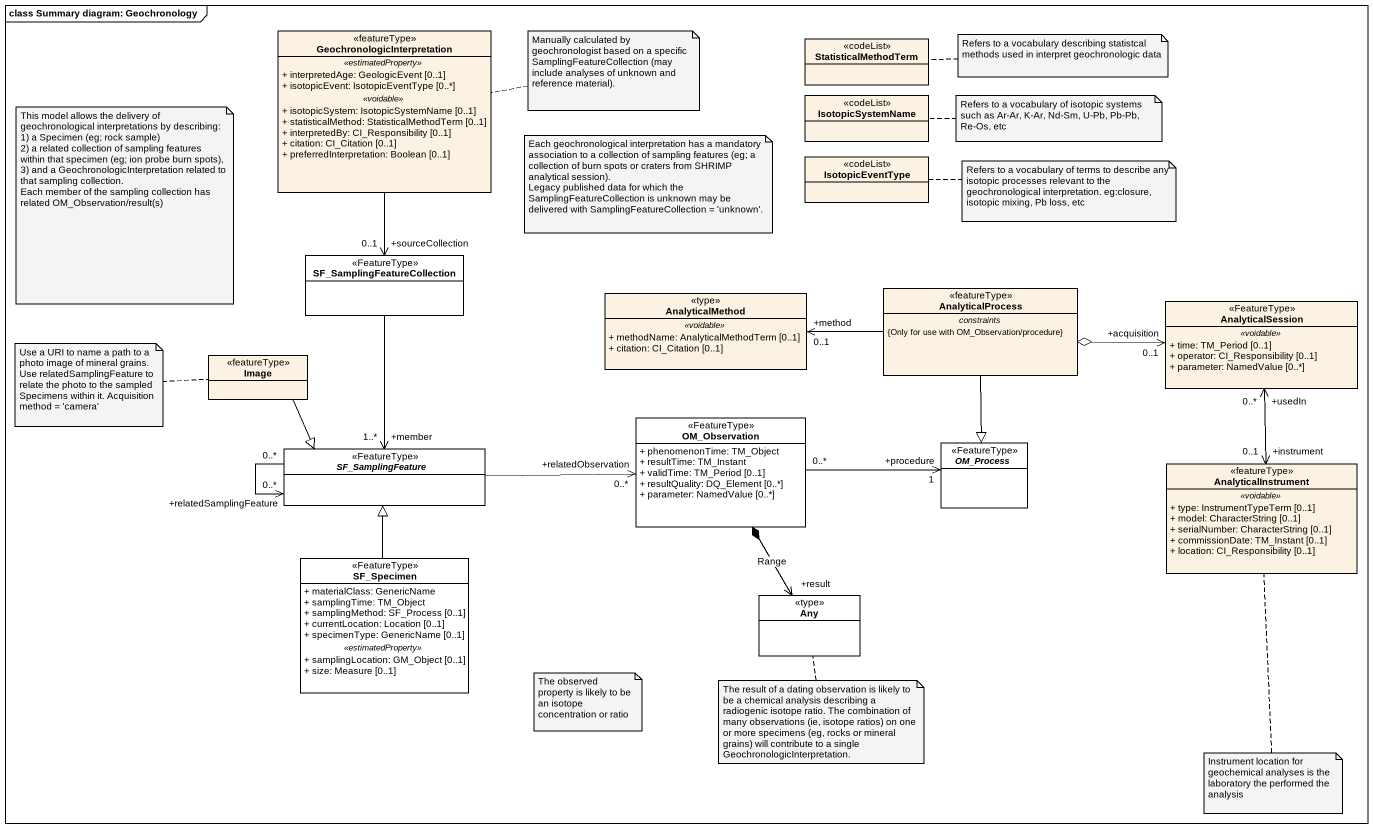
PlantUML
@startuml
mainframe class Summary diagram: Geochronology
hide circle
hide empty members
skinparam classAttributeIconSize 0
class GeochronologicInterpretation <<featureType>> #FCF2E3 {
  .. <<estimatedProperty>> ..
  + interpretedAge: GeologicEvent [0..1]
  + isotopicEvent: IsotopicEventType [0..*]
  .. <<voidable>> ..
  + isotopicSystem: IsotopicSystemName [0..1]
  + statisticalMethod: StatisticalMethodTerm [0..1]
  + interpretedBy: CI_Responsibility [0..1]
  + citation: CI_Citation [0..1]
  + preferredInterpretation: Boolean [0..1]
}
class StatisticalMethodTerm <<codeList>> #FCF2E3
class IsotopicSystemName <<codeList>> #FCF2E3
class IsotopicEventType <<codeList>> #FCF2E3
class SF_SamplingFeatureCollection <<FeatureType>> #FFFFFF
class AnalyticalMethod <<type>> #FCF2E3 {
  .. <<voidable>> ..
  + methodName: AnalyticalMethodTerm [0..1]
  + citation: CI_Citation [0..1]
}
class AnalyticalProcess <<featureType>> #FCF2E3 {
  -- constraints --
  {Only for use with OM_Observation/procedure}
}
class AnalyticalSession <<FeatureType>> #FCF2E3 {
  .. <<voidable>> ..
  + time: TM_Period [0..1]
  + operator: CI_Responsibility [0..1]
  + parameter: NamedValue [0..*]
}
class Image <<featureType>> #FCF2E3
abstract class SF_SamplingFeature <<FeatureType>> #FFFFFF
class OM_Observation <<FeatureType>> #FFFFFF {
  + phenomenonTime: TM_Object
  + resultTime: TM_Instant
  + validTime: TM_Period [0..1]
  + resultQuality: DQ_Element [0..*]
  + parameter: NamedValue [0..*]
}
abstract class OM_Process <<FeatureType>> #FFFFFF
class AnalyticalInstrument <<featureType>> #FCF2E3 {
  .. <<voidable>> ..
  + type: InstrumentTypeTerm [0..1]
  + model: CharacterString [0..1]
  + serialNumber: CharacterString [0..1]
  + commissionDate: TM_Instant [0..1]
  + location: CI_Responsibility [0..1]
}
class SF_Specimen <<FeatureType>> #FFFFFF {
  + materialClass: GenericName
  + samplingTime: TM_Object
  + samplingMethod: SF_Process [0..1]
  + currentLocation: Location [0..1]
  + specimenType: GenericName [0..1]
  .. <<estimatedProperty>> ..
  + samplingLocation: GM_Object [0..1]
  + size: Measure [0..1]
}
class Any <<type>> #FFFFFF
GeochronologicInterpretation --> "+sourceCollection\n0..1" SF_SamplingFeatureCollection
SF_SamplingFeatureCollection --> "+member\n1..*" SF_SamplingFeature
AnalyticalProcess -left-> "+method\n0..1" AnalyticalMethod
AnalyticalProcess o-right-> "+acquisition\n0..1" AnalyticalSession
AnalyticalProcess --|> OM_Process
AnalyticalSession "+usedIn\n0..*" <--> "+instrument\n0..1" AnalyticalInstrument
Image --|> SF_SamplingFeature
SF_SamplingFeature "0..*" --> "+relatedSamplingFeature\n0..*" SF_SamplingFeature
SF_SamplingFeature -right-> "+relatedObservation\n0..*" OM_Observation
OM_Observation "0..*" -right-> "+procedure\n1" OM_Process
OM_Observation *--> "+result" Any : Range
SF_Specimen -up-|> SF_SamplingFeature
note right of GeochronologicInterpretation : Manually calculated by geochronologist based on a specific SamplingFeatureCollection (may include analyses of unknown and reference material).
note right of StatisticalMethodTerm : Refers to a vocabulary describing statistcal methods used in interpret geochronologic data
note right of IsotopicSystemName : Refers to a vocabulary of isotopic systems such as Ar-Ar, K-Ar, Nd-Sm, U-Pb, Pb-Pb, Re-Os, etc
note as N4
  This model allows the delivery of geochronological interpretations by describing:
  1) a Specimen (eg; rock sample)
  2) a related collection of sampling features within that specimen (eg; ion probe burn spots),
  3) and a GeochronologicInterpretation related to that sampling collection.
  Each member of the sampling collection has related OM_Observation/result(s)
end note
note as N5
  Each geochronological interpretation has a mandatory association to a collection of sampling features (eg; a collection of burn spots or craters from SHRIMP analytical session).
  Legacy published data for which the SamplingFeatureCollection is unknown may be delivered with SamplingFeatureCollection = 'unknown'.
end note
note right of IsotopicEventType : Refers to a vocabulary of terms to describe any isotopic processes relevant to the geochronological interpretation. eg:closure, isotopic mixing, Pb loss, etc
note left of Image : Use a URI to name a path to a photo image of mineral grains. Use relatedSamplingFeature to relate the photo to the sampled Specimens within it. Acquisition method = 'camera'
note as N8
  The observed property is likely to be an isotope concentration or ratio
end note
note bottom of Any : The result of a dating observation is likely to be a chemical analysis describing a radiogenic isotope ratio. The combination of many observations (ie, isotope ratios) on one or more specimens (eg, rocks or mineral grains) will contribute to a single GeochronologicInterpretation.
note bottom of AnalyticalInstrument : Instrument location for geochemical analyses is the laboratory the performed the analysis
@enduml
